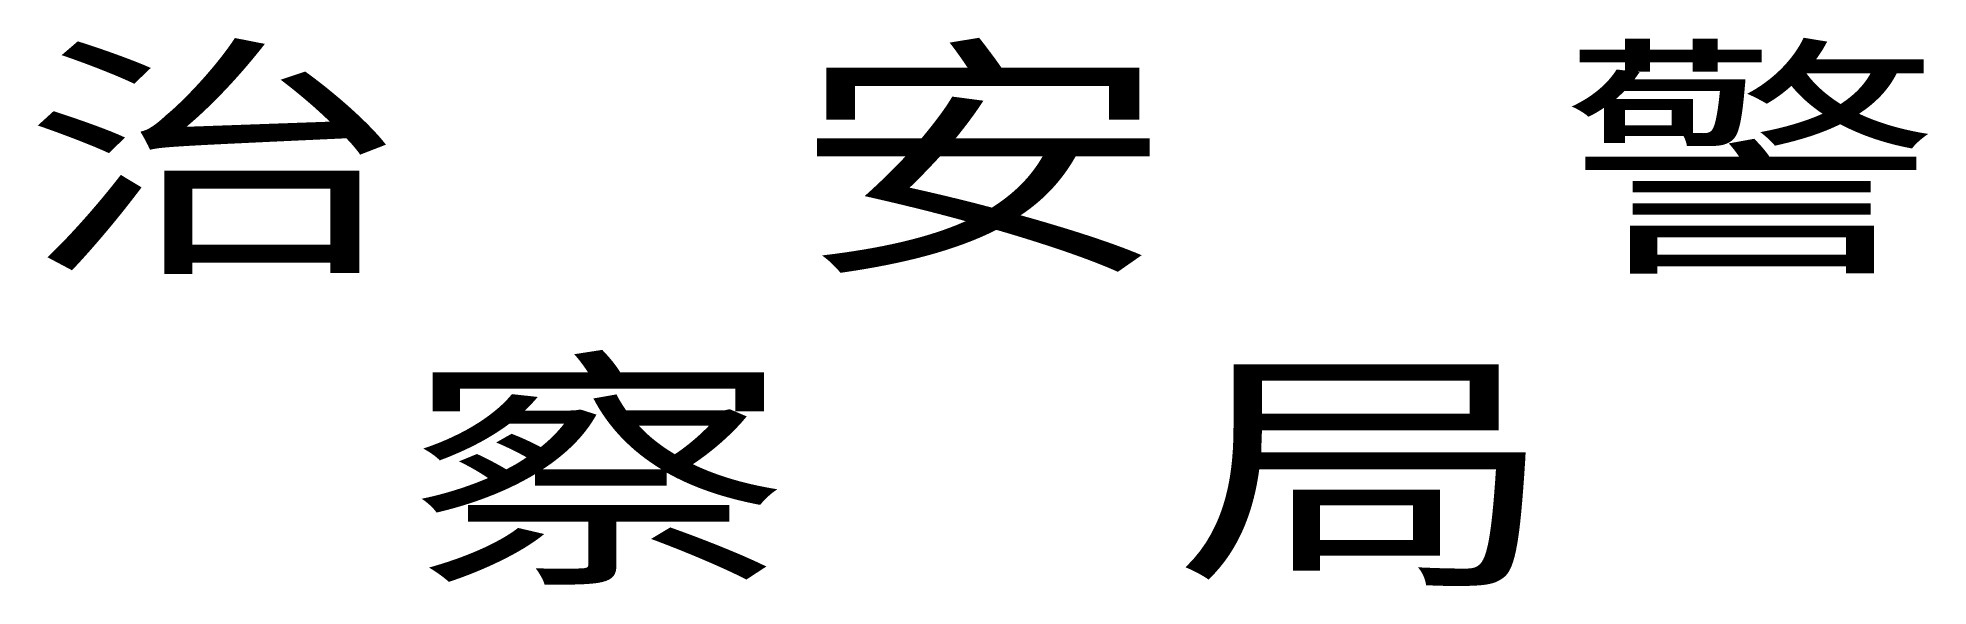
# Model space of a CAD drawing. Header units: millimetres. Extents: x 579 to 1284, y 3735 to 3939.
import ezdxf

# ---------------------------------------------------------------- set-up
doc = ezdxf.new("R2010")
doc.units = ezdxf.units.MM
doc.styles.get("Standard").update_dxf_attribs({"font": 'arial.ttf'})

msp = doc.modelspace()

# ---------------------------------------------------------------- texts
at = {"insert": (1002.88, 3831.82), "char_height": 70, "attachment_point": 5}
msp.add_mtext_dynamic_manual_height_columns('\\pt910,980;{\\fSimSun|b1|i0|c134|p2;\\W1.5;\\T2;治安警察局}', width=1102.7112, gutter_width=12.5, heights=[0], dxfattribs=at)

doc.saveas('drawing.dxf')
